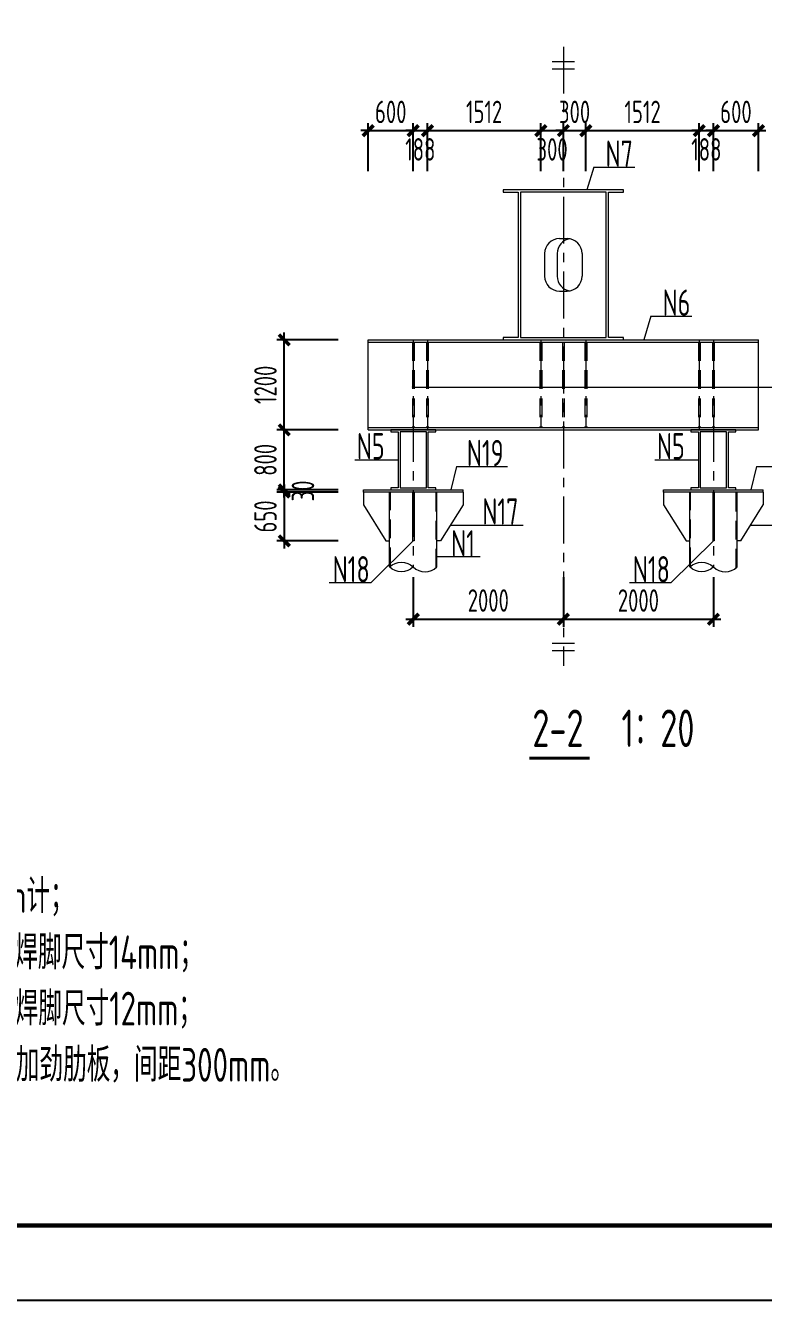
# Model space of a CAD drawing. Extents: x -2876908 to 633791, y -1383861 to 872234.
# Drawn here: x -12047 to 37127, y -1081910 to -996900 of the extents above; entities that cross this region are included whole.
import ezdxf
from ezdxf.enums import TextEntityAlignment as Align

# ---------------------------------------------------------------- set-up
doc = ezdxf.new("R2010")
doc.units = 0
doc.header["$LTSCALE"] = 5
doc.header["$MEASUREMENT"] = 0
doc.linetypes.add('CENTER', pattern=[2, 1.25, -0.25, 0.25, -0.25])
doc.linetypes.add('DASHED', pattern=[0.75, 0.5, -0.25])
doc.layers.get('0').update_dxf_attribs({"linetype": 'CONTINUOUS', "lineweight": 25})
doc.layers.get('DEFPOINTS').update_dxf_attribs({"color": 35, "linetype": 'CONTINUOUS', "lineweight": 13})
for name, color, linetype, lineweight in [('1粗实线', 1, 'CONTINUOUS', 30), ('3中心线', 6, 'CENTER', 18), ('4虚线', 2, 'DASHED', 18), ('5标注', 3, 'CONTINUOUS', 15), ('6文本', 7, 'CONTINUOUS', 15), ('8轮廓线', 4, 'CONTINUOUS', 15), ('DIM', 3, 'CONTINUOUS', 0), ('HFZT', 5, 'CONTINUOUS', 15), ('REIND', 1, 'CONTINUOUS', 0), ('THIN', 7, 'CONTINUOUS', 0)]:
    doc.layers.add(name, color=color, linetype=linetype, lineweight=lineweight)
doc.layers.add('M_Dim', color=3, linetype='CONTINUOUS')
doc.styles.add('TSSD_Dimension', font='tssdeng.shx', dxfattribs={"width": 0.7, "bigfont": 'hztxt.shx'})
doc.styles.add('TSSD_NORM', font='tssdeng.shx', dxfattribs={"width": 0.7, "bigfont": 'hztxt.shx'})
doc.dimstyles.new('TSSD_100_100', dxfattribs={"dimtxt": 300, "dimasz": 100, "dimexe": 100, "dimexo": 250, "dimgap": 100, "dimtad": 1, "dimdec": 0, "dimzin": 0, "dimdsep": 46, "dimtxsty": 'TSSD_Dimension', "dimblk": 'ARCHTICK', "dimblk1": 'ARCHTICK', "dimblk2": 'ARCHTICK', "dimcen": 0, "dimdle": 100, "dimclrt": 7, "dimadec": 0, "dimazin": 0, "dimtfac": 1, "dimtdec": 0, "dimtix": 1, "dimtmove": 2, "dimatfit": 3, "dimfxl": 1, "dimtolj": 1, "dimtzin": 0, "dimarcsym": 0})

# ---------------------------------------------------------------- blocks, each defined once
blk = doc.blocks.new('施工设计图框')
at = {"color": 7, "linetype": 'Continuous'}
blk.add_lwpolyline([(-395.5, -13.5), (-395.5, 283.5), (24.5, 283.5), (24.5, -13.5), (-395.5, -13.5)], dxfattribs=at)
at = {"layer": '1粗实线', "color": 7, "linetype": 'Continuous', "const_width": 0.6}
blk.add_lwpolyline([(-370.5, -3.5), (-370.5, 273.5), (14.5, 273.5), (14.5, -3.5), (-370.5, -3.5)], dxfattribs=at)
at = {"layer": 'HFZT', "color": 2, "style": 'TSSD_NORM', "width": 0.7}
for tag, height, p in [('比例尺', 2.5, (7.25, 17.5)), ('图号', 2.5, (-20.49, 3.5)), ('日期', 2.5, (7.25, 3.5)), ('图名', 4, (-76.24, 0.75))]:
    blk.add_attdef(tag, text='', height=height, dxfattribs=at).set_placement(p, align=Align.MIDDLE)
blk = doc.blocks.new('_ArchTick')
at = {"color": 0, "linetype": 'ByBlock', "const_width": 0.5}
blk.add_lwpolyline([(-0.71, -0.71), (0.71, 0.71)], dxfattribs=at)
blk = doc.blocks.new('*D1358')
at = {"layer": 'DEFPOINTS', "color": 0, "transparency": 16777216}
for p in [(5190, -1028010), (10041, -1027860), (10041, -1028010)]:
    blk.add_point(p, dxfattribs=at)
at = {"layer": 'DIM', "color": 0, "lineweight": -2, "transparency": 16777216}
for p, q in [((5190, -1027860), (5190, -1027360)), ((8791, -1027860), (4690, -1027860)), ((8791, -1028010), (4690, -1028010)), ((5190, -1027860), (5190, -1028010)), ((5190, -1028010), (5190, -1028510))]:
    blk.add_line(p, q, dxfattribs=at)
at = {"layer": 'DIM', "color": 0, "lineweight": -2, "transparency": 16777216, "xscale": 500, "yscale": 500, "zscale": 500}
for p, rotation in [((5190, -1027860), 270), ((5190, -1028010), 90)]:
    blk.add_blockref('_ArchTick', p, dxfattribs=dict(at, rotation=rotation))
at = {"layer": 'DIM', "color": 7, "transparency": 16777216, "insert": (6440, -1027935), "char_height": 1500, "attachment_point": 5, "rotation": 90, "style": 'TSSD_Dimension'}
blk.add_mtext('\\A1;30', dxfattribs=at)
blk = doc.blocks.new('*D1359')
at = {"layer": 'DEFPOINTS', "color": 0, "transparency": 16777216}
for p in [(10041, -1028010), (5190, -1031260), (10041, -1031260)]:
    blk.add_point(p, dxfattribs=at)
at = {"layer": 'DIM', "color": 0, "lineweight": -2, "transparency": 16777216}
for p, q in [((5190, -1027510), (5190, -1031760)), ((8791, -1028010), (4690, -1028010)), ((8791, -1031260), (4690, -1031260))]:
    blk.add_line(p, q, dxfattribs=at)
at = {"layer": 'DIM', "color": 0, "lineweight": -2, "transparency": 16777216, "xscale": 500, "yscale": 500, "zscale": 500}
for p, rotation in [((5190, -1028010), 90), ((5190, -1031260), 270)]:
    blk.add_blockref('_ArchTick', p, dxfattribs=dict(at, rotation=rotation))
at = {"layer": 'DIM', "color": 7, "transparency": 16777216, "insert": (3940, -1029635), "char_height": 1500, "attachment_point": 5, "rotation": 90, "style": 'TSSD_Dimension'}
blk.add_mtext('\\A1;650', dxfattribs=at)
blk = doc.blocks.new('*D1360')
at = {"layer": 'DEFPOINTS', "color": 0, "transparency": 16777216}
for p in [(5190, -1023860), (10041, -1023860), (10041, -1027860)]:
    blk.add_point(p, dxfattribs=at)
at = {"layer": 'DIM', "color": 0, "lineweight": -2, "transparency": 16777216}
for p, q in [((5190, -1028360), (5190, -1023360)), ((8791, -1023860), (4690, -1023860)), ((8791, -1027860), (4690, -1027860))]:
    blk.add_line(p, q, dxfattribs=at)
at = {"layer": 'DIM', "color": 0, "lineweight": -2, "transparency": 16777216, "xscale": 500, "yscale": 500, "zscale": 500}
for p, rotation in [((5190, -1023860), 90), ((5190, -1027860), 270)]:
    blk.add_blockref('_ArchTick', p, dxfattribs=dict(at, rotation=rotation))
at = {"layer": 'DIM', "color": 7, "transparency": 16777216, "insert": (3940, -1025860), "char_height": 1500, "attachment_point": 5, "rotation": 90, "style": 'TSSD_Dimension'}
blk.add_mtext('\\A1;800', dxfattribs=at)
blk = doc.blocks.new('*D1361')
at = {"layer": 'DEFPOINTS', "color": 0, "transparency": 16777216}
for p in [(5190, -1017860), (10041, -1017860), (10041, -1023860)]:
    blk.add_point(p, dxfattribs=at)
at = {"layer": 'DIM', "color": 0, "lineweight": -2, "transparency": 16777216}
for p, q in [((5190, -1024360), (5190, -1017360)), ((8791, -1017860), (4690, -1017860)), ((8791, -1023860), (4690, -1023860))]:
    blk.add_line(p, q, dxfattribs=at)
at = {"layer": 'DIM', "color": 0, "lineweight": -2, "transparency": 16777216, "xscale": 500, "yscale": 500, "zscale": 500}
for p, rotation in [((5190, -1017860), 90), ((5190, -1023860), 270)]:
    blk.add_blockref('_ArchTick', p, dxfattribs=dict(at, rotation=rotation))
at = {"layer": 'DIM', "color": 7, "transparency": 16777216, "insert": (3940, -1020860), "char_height": 1500, "attachment_point": 5, "rotation": 90, "style": 'TSSD_Dimension'}
blk.add_mtext('\\A1;1200', dxfattribs=at)
blk = doc.blocks.new('*D1362')
at = {"layer": 'DEFPOINTS', "color": 0, "transparency": 16777216}
for p in [(13791, -1032439), (23791, -1032439), (23791, -1036488)]:
    blk.add_point(p, dxfattribs=at)
at = {"layer": 'DIM', "color": 0, "lineweight": -2, "transparency": 16777216}
for p, q in [((13791, -1033689), (13791, -1036988)), ((23791, -1033689), (23791, -1036988)), ((13291, -1036488), (24291, -1036488))]:
    blk.add_line(p, q, dxfattribs=at)
at = {"layer": 'DIM', "color": 0, "lineweight": -2, "transparency": 16777216, "xscale": 500, "yscale": 500, "zscale": 500, "rotation": 180}
blk.add_blockref('_ArchTick', (13791, -1036488), dxfattribs=at)
at = {"layer": 'DIM', "color": 0, "lineweight": -2, "transparency": 16777216, "xscale": 500, "yscale": 500, "zscale": 500}
blk.add_blockref('_ArchTick', (23791, -1036488), dxfattribs=at)
at = {"layer": 'DIM', "color": 7, "transparency": 16777216, "insert": (18791, -1035238), "char_height": 1500, "attachment_point": 5, "style": 'TSSD_Dimension'}
blk.add_mtext('\\A1;2000', dxfattribs=at)
blk = doc.blocks.new('*D1363')
at = {"layer": 'DEFPOINTS', "color": 0, "transparency": 16777216}
for p in [(23791, -1032439), (33791, -1032439), (33791, -1036488)]:
    blk.add_point(p, dxfattribs=at)
at = {"layer": 'DIM', "color": 0, "lineweight": -2, "transparency": 16777216}
for p, q in [((23791, -1033689), (23791, -1036988)), ((33791, -1033689), (33791, -1036988)), ((23291, -1036488), (34291, -1036488))]:
    blk.add_line(p, q, dxfattribs=at)
at = {"layer": 'DIM', "color": 0, "lineweight": -2, "transparency": 16777216, "xscale": 500, "yscale": 500, "zscale": 500, "rotation": 180}
blk.add_blockref('_ArchTick', (23791, -1036488), dxfattribs=at)
at = {"layer": 'DIM', "color": 0, "lineweight": -2, "transparency": 16777216, "xscale": 500, "yscale": 500, "zscale": 500}
blk.add_blockref('_ArchTick', (33791, -1036488), dxfattribs=at)
at = {"layer": 'DIM', "color": 7, "transparency": 16777216, "insert": (28791, -1035238), "char_height": 1500, "attachment_point": 5, "style": 'TSSD_Dimension'}
blk.add_mtext('\\A1;2000', dxfattribs=at)
blk = doc.blocks.new('*D1354')
at = {"layer": 'DEFPOINTS', "color": 0, "transparency": 16777216}
for p in [(13791, -1003911), (10791, -1007860), (13791, -1007860)]:
    blk.add_point(p, dxfattribs=at)
at = {"layer": 'DIM', "color": 0, "lineweight": -2, "transparency": 16777216}
for p, q in [((10791, -1003911), (10291, -1003911)), ((10791, -1006610), (10791, -1003411)), ((10791, -1003911), (13791, -1003911)), ((13791, -1006610), (13791, -1003411)), ((13791, -1003911), (14291, -1003911))]:
    blk.add_line(p, q, dxfattribs=at)
at = {"layer": 'DIM', "color": 0, "lineweight": -2, "transparency": 16777216, "xscale": 500, "yscale": 500, "zscale": 500}
blk.add_blockref('_ArchTick', (10791, -1003911), dxfattribs=at)
at = {"layer": 'DIM', "color": 0, "lineweight": -2, "transparency": 16777216, "xscale": 500, "yscale": 500, "zscale": 500, "rotation": 180}
blk.add_blockref('_ArchTick', (13791, -1003911), dxfattribs=at)
at = {"layer": 'DIM', "color": 7, "transparency": 16777216, "insert": (12291, -1002661), "char_height": 1500, "attachment_point": 5, "style": 'TSSD_Dimension'}
blk.add_mtext('\\A1;600', dxfattribs=at)
blk = doc.blocks.new('*D1355')
at = {"layer": 'DEFPOINTS', "color": 0, "transparency": 16777216}
for p in [(22291, -1003911), (14731, -1007860), (22291, -1007860)]:
    blk.add_point(p, dxfattribs=at)
at = {"layer": 'DIM', "color": 0, "lineweight": -2, "transparency": 16777216}
for p, q in [((14231, -1003911), (22791, -1003911)), ((14731, -1006610), (14731, -1003411)), ((22291, -1006610), (22291, -1003411))]:
    blk.add_line(p, q, dxfattribs=at)
at = {"layer": 'DIM', "color": 0, "lineweight": -2, "transparency": 16777216, "xscale": 500, "yscale": 500, "zscale": 500, "rotation": 180}
blk.add_blockref('_ArchTick', (14731, -1003911), dxfattribs=at)
at = {"layer": 'DIM', "color": 0, "lineweight": -2, "transparency": 16777216, "xscale": 500, "yscale": 500, "zscale": 500}
blk.add_blockref('_ArchTick', (22291, -1003911), dxfattribs=at)
at = {"layer": 'DIM', "color": 7, "transparency": 16777216, "insert": (18511, -1002661), "char_height": 1500, "attachment_point": 5, "style": 'TSSD_Dimension'}
blk.add_mtext('\\A1;1512', dxfattribs=at)
blk = doc.blocks.new('*D1356')
at = {"layer": 'DEFPOINTS', "color": 0, "transparency": 16777216}
for p in [(32851, -1003911), (25291, -1007860), (32851, -1007860)]:
    blk.add_point(p, dxfattribs=at)
at = {"layer": 'DIM', "color": 0, "lineweight": -2, "transparency": 16777216}
for p, q in [((24791, -1003911), (33351, -1003911)), ((25291, -1006610), (25291, -1003411)), ((32851, -1006610), (32851, -1003411))]:
    blk.add_line(p, q, dxfattribs=at)
at = {"layer": 'DIM', "color": 0, "lineweight": -2, "transparency": 16777216, "xscale": 500, "yscale": 500, "zscale": 500, "rotation": 180}
blk.add_blockref('_ArchTick', (25291, -1003911), dxfattribs=at)
at = {"layer": 'DIM', "color": 0, "lineweight": -2, "transparency": 16777216, "xscale": 500, "yscale": 500, "zscale": 500}
blk.add_blockref('_ArchTick', (32851, -1003911), dxfattribs=at)
at = {"layer": 'DIM', "color": 7, "transparency": 16777216, "insert": (29071, -1002661), "char_height": 1500, "attachment_point": 5, "style": 'TSSD_Dimension'}
blk.add_mtext('\\A1;1512', dxfattribs=at)
blk = doc.blocks.new('*D1357')
at = {"layer": 'DEFPOINTS', "color": 0, "transparency": 16777216}
for p in [(36791, -1003911), (33791, -1007860), (36791, -1007860)]:
    blk.add_point(p, dxfattribs=at)
at = {"layer": 'DIM', "color": 0, "lineweight": -2, "transparency": 16777216}
for p, q in [((33791, -1003911), (33291, -1003911)), ((33791, -1006610), (33791, -1003411)), ((33791, -1003911), (36791, -1003911)), ((36791, -1006610), (36791, -1003411)), ((36791, -1003911), (37291, -1003911))]:
    blk.add_line(p, q, dxfattribs=at)
at = {"layer": 'DIM', "color": 0, "lineweight": -2, "transparency": 16777216, "xscale": 500, "yscale": 500, "zscale": 500}
blk.add_blockref('_ArchTick', (33791, -1003911), dxfattribs=at)
at = {"layer": 'DIM', "color": 0, "lineweight": -2, "transparency": 16777216, "xscale": 500, "yscale": 500, "zscale": 500, "rotation": 180}
blk.add_blockref('_ArchTick', (36791, -1003911), dxfattribs=at)
at = {"layer": 'DIM', "color": 7, "transparency": 16777216, "insert": (35291, -1002661), "char_height": 1500, "attachment_point": 5, "style": 'TSSD_Dimension'}
blk.add_mtext('\\A1;600', dxfattribs=at)
blk = doc.blocks.new('*D1364')
at = {"layer": 'DEFPOINTS', "color": 0, "transparency": 16777216}
for p in [(23791, -1003911), (22291, -1007860), (23791, -1007860)]:
    blk.add_point(p, dxfattribs=at)
at = {"layer": 'DIM', "color": 0, "lineweight": -2, "transparency": 16777216}
for p, q in [((21791, -1003911), (24291, -1003911)), ((22291, -1006610), (22291, -1003411)), ((23791, -1006610), (23791, -1003411))]:
    blk.add_line(p, q, dxfattribs=at)
at = {"layer": 'DIM', "color": 0, "lineweight": -2, "transparency": 16777216, "xscale": 500, "yscale": 500, "zscale": 500, "rotation": 180}
blk.add_blockref('_ArchTick', (22291, -1003911), dxfattribs=at)
at = {"layer": 'DIM', "color": 0, "lineweight": -2, "transparency": 16777216, "xscale": 500, "yscale": 500, "zscale": 500}
blk.add_blockref('_ArchTick', (23791, -1003911), dxfattribs=at)
at = {"layer": 'DIM', "color": 7, "transparency": 16777216, "insert": (23041, -1005161), "char_height": 1500, "attachment_point": 5, "style": 'TSSD_Dimension'}
blk.add_mtext('\\A1;300', dxfattribs=at)
blk = doc.blocks.new('*D1365')
at = {"layer": 'DEFPOINTS', "color": 0, "transparency": 16777216}
for p in [(25291, -1003911), (23791, -1007860), (25291, -1007860)]:
    blk.add_point(p, dxfattribs=at)
at = {"layer": 'DIM', "color": 0, "lineweight": -2, "transparency": 16777216}
for p, q in [((23791, -1003911), (23291, -1003911)), ((23791, -1006610), (23791, -1003411)), ((23791, -1003911), (25291, -1003911)), ((25291, -1006610), (25291, -1003411)), ((25291, -1003911), (25791, -1003911))]:
    blk.add_line(p, q, dxfattribs=at)
at = {"layer": 'DIM', "color": 0, "lineweight": -2, "transparency": 16777216, "xscale": 500, "yscale": 500, "zscale": 500}
blk.add_blockref('_ArchTick', (23791, -1003911), dxfattribs=at)
at = {"layer": 'DIM', "color": 0, "lineweight": -2, "transparency": 16777216, "xscale": 500, "yscale": 500, "zscale": 500, "rotation": 180}
blk.add_blockref('_ArchTick', (25291, -1003911), dxfattribs=at)
at = {"layer": 'DIM', "color": 7, "transparency": 16777216, "insert": (24541, -1002661), "char_height": 1500, "attachment_point": 5, "style": 'TSSD_Dimension'}
blk.add_mtext('\\A1;300', dxfattribs=at)
blk = doc.blocks.new('*D1929')
at = {"layer": 'DEFPOINTS', "color": 0, "transparency": 16777216}
for p in [(14731, -1003911), (13791, -1007860), (14731, -1007860)]:
    blk.add_point(p, dxfattribs=at)
at = {"layer": 'DIM', "color": 0, "lineweight": -2, "transparency": 16777216}
for p, q in [((13791, -1003911), (13291, -1003911)), ((13791, -1006610), (13791, -1003411)), ((13791, -1003911), (14731, -1003911)), ((14731, -1006610), (14731, -1003411)), ((14731, -1003911), (15231, -1003911))]:
    blk.add_line(p, q, dxfattribs=at)
at = {"layer": 'DIM', "color": 0, "lineweight": -2, "transparency": 16777216, "xscale": 500, "yscale": 500, "zscale": 500}
blk.add_blockref('_ArchTick', (13791, -1003911), dxfattribs=at)
at = {"layer": 'DIM', "color": 0, "lineweight": -2, "transparency": 16777216, "xscale": 500, "yscale": 500, "zscale": 500, "rotation": 180}
blk.add_blockref('_ArchTick', (14731, -1003911), dxfattribs=at)
at = {"layer": 'DIM', "color": 7, "transparency": 16777216, "insert": (14261, -1005161), "char_height": 1500, "attachment_point": 5, "style": 'TSSD_Dimension'}
blk.add_mtext('\\A1;188', dxfattribs=at)
blk = doc.blocks.new('*D1930')
at = {"layer": 'DEFPOINTS', "color": 0, "transparency": 16777216}
for p in [(33791, -1003911), (32851, -1007860), (33791, -1007860)]:
    blk.add_point(p, dxfattribs=at)
at = {"layer": 'DIM', "color": 0, "lineweight": -2, "transparency": 16777216}
for p, q in [((32851, -1003911), (32351, -1003911)), ((32851, -1006610), (32851, -1003411)), ((32851, -1003911), (33791, -1003911)), ((33791, -1006610), (33791, -1003411)), ((33791, -1003911), (34291, -1003911))]:
    blk.add_line(p, q, dxfattribs=at)
at = {"layer": 'DIM', "color": 0, "lineweight": -2, "transparency": 16777216, "xscale": 500, "yscale": 500, "zscale": 500}
blk.add_blockref('_ArchTick', (32851, -1003911), dxfattribs=at)
at = {"layer": 'DIM', "color": 0, "lineweight": -2, "transparency": 16777216, "xscale": 500, "yscale": 500, "zscale": 500, "rotation": 180}
blk.add_blockref('_ArchTick', (33791, -1003911), dxfattribs=at)
at = {"layer": 'DIM', "color": 7, "transparency": 16777216, "insert": (33321, -1005161), "char_height": 1500, "attachment_point": 5, "style": 'TSSD_Dimension'}
blk.add_mtext('\\A1;188', dxfattribs=at)

msp = doc.modelspace()

# ---------------------------------------------------------------- linework, layer by layer
at = {"layer": '3中心线', "ltscale": 500}
for p, q in [((23791.081, -998312.586), (23791.081, -1039601.801)), ((13791.081, -1017859.547), (13791.081, -1033001.865)), ((14731.081, -1017859.547), (14731.081, -1023859.547)), ((22291.081, -1017859.547), (22291.081, -1023709.547)), ((25291.081, -1017859.547), (25291.081, -1023709.547)), ((32851.081, -1017859.547), (32851.081, -1023859.547)), ((33791.081, -1017859.547), (33791.081, -1033001.865))]:
    msp.add_line(p, q, dxfattribs=at)
at = {"layer": '4虚线', "ltscale": 500}
for p, q in [((13731.081, -1018009.547), (13731.081, -1023709.547)), ((13851.081, -1018009.547), (13851.081, -1023709.547)), ((14671.081, -1018009.547), (14671.081, -1023709.547)), ((14791.081, -1018009.547), (14791.081, -1023709.547)), ((22231.081, -1018009.547), (22231.081, -1023709.547)), ((22351.081, -1018009.547), (22351.081, -1023709.547)), ((23731.081, -1018009.547), (23731.081, -1023709.547)), ((23851.081, -1018009.547), (23851.081, -1023709.547)), ((25231.081, -1018009.547), (25231.081, -1023709.547)), ((25351.081, -1018009.547), (25351.081, -1023709.547)), ((32791.081, -1018009.547), (32791.081, -1023709.547)), ((32911.081, -1018009.547), (32911.081, -1023709.547)), ((33731.081, -1018009.547), (33731.081, -1023709.547)), ((33851.081, -1018009.547), (33851.081, -1023709.547)), ((12266.081, -1032956.976), (12266.081, -1028009.547)), ((15316.081, -1033046.754), (15316.081, -1028009.547)), ((32266.081, -1032956.976), (32266.081, -1028009.547)), ((35316.081, -1033046.754), (35316.081, -1028009.547))]:
    msp.add_line(p, q, dxfattribs=at)
at = {"layer": '5标注'}
for p, q in [((25824.109, -1006354.57), (25350.133, -1007859.547)), ((25824.109, -1006354.57), (28558.215, -1006354.57)), ((29628.839, -1016286.581), (29154.863, -1017859.547)), ((29628.839, -1016286.581), (32362.945, -1016286.581)), ((13791.081, -1021006), (40912.528, -1021006)), ((9892.133, -1025859.547), (12791.081, -1025859.547)), ((29892.133, -1025859.547), (32791.081, -1025859.547)), ((16671.773, -1026312.547), (16284.275, -1027859.547)), ((16671.773, -1026312.547), (20059.115, -1026312.547)), ((36671.773, -1026312.547), (36284.275, -1027859.547)), ((36671.773, -1026312.547), (40059.115, -1026312.547)), ((16270.082, -1030213.145), (21123.051, -1030213.145)), ((36270.082, -1030213.145), (41123.051, -1030213.145)), ((10957.32, -1034063.852), (13791.081, -1031259.547)), ((30957.32, -1034063.852), (33791.081, -1031259.547)), ((18250.825, -1032334.783), (15366.081, -1032334.783)), ((10957.32, -1034063.852), (8191.387, -1034063.852)), ((30957.32, -1034063.852), (28191.387, -1034063.852))]:
    msp.add_line(p, q, dxfattribs=at)
at = {"layer": '8轮廓线'}
for p, q in [((23541.081, -1011109.547), (24041.081, -1011109.547)), ((22541.081, -1012109.547), (22541.081, -1013609.547)), ((23379.633, -1012109.547), (23379.633, -1013609.547)), ((25041.081, -1012109.547), (25041.081, -1013609.547)), ((23541.081, -1014609.547), (24041.081, -1014609.547)), ((10791.081, -1023859.547), (10791.081, -1017859.547)), ((10791.081, -1017859.547), (36791.081, -1017859.547)), ((10791.081, -1018009.547), (36791.081, -1018009.547)), ((36791.081, -1023859.547), (36791.081, -1017859.547)), ((10791.081, -1023709.547), (36791.081, -1023709.547)), ((10791.081, -1023859.547), (36791.081, -1023859.547)), ((10466.081, -1028009.547), (10466.081, -1027859.547)), ((10466.081, -1027859.547), (17116.081, -1027859.547)), ((17116.081, -1028009.547), (10466.081, -1028009.547)), ((10466.081, -1028009.547), (10466.081, -1028859.547)), ((12216.081, -1033001.865), (12216.081, -1028009.547)), ((13741.081, -1028009.547), (13741.081, -1031259.547)), ((13841.081, -1028009.547), (13841.081, -1031259.547)), ((15366.081, -1033001.865), (15366.081, -1028009.547)), ((17116.081, -1028009.547), (17116.081, -1027859.547)), ((17116.081, -1028009.547), (17116.081, -1028859.547)), ((17116.081, -1028009.547), (17116.081, -1028859.547)), ((30466.081, -1028009.547), (30466.081, -1027859.547)), ((30466.081, -1027859.547), (37116.081, -1027859.547)), ((37116.081, -1028009.547), (30466.081, -1028009.547)), ((30466.081, -1028009.547), (30466.081, -1028859.547)), ((32216.081, -1033001.865), (32216.081, -1028009.547)), ((33741.081, -1028009.547), (33741.081, -1031259.547)), ((33841.081, -1028009.547), (33841.081, -1031259.547)), ((35366.081, -1033001.865), (35366.081, -1028009.547)), ((37116.081, -1028009.547), (37116.081, -1027859.547)), ((37116.081, -1028009.547), (37116.081, -1028859.547)), ((37116.081, -1028009.547), (37116.081, -1028859.547)), ((10466.081, -1028859.547), (11966.081, -1031259.547)), ((17116.081, -1028859.547), (15616.081, -1031259.547)), ((30466.081, -1028859.547), (31966.081, -1031259.547)), ((35616.081, -1031259.547), (37116.081, -1028859.547)), ((11966.081, -1031259.547), (12216.081, -1031259.547)), ((13841.081, -1031259.547), (13741.081, -1031259.547)), ((15616.081, -1031259.547), (15366.081, -1031259.547)), ((31966.081, -1031259.547), (32216.081, -1031259.547)), ((33841.081, -1031259.547), (33741.081, -1031259.547)), ((35616.081, -1031259.547), (35366.081, -1031259.547))]:
    msp.add_line(p, q, dxfattribs=at)
for points in [[(19791.081, -1017859.547), (27791.081, -1017859.547), (27791.081, -1017709.547), (26791.081, -1017709.547), (26791.081, -1008009.547), (27791.081, -1008009.547), (27791.081, -1007859.547), (19791.081, -1007859.547), (19791.081, -1008009.547), (20791.081, -1008009.547), (20791.081, -1017709.547), (19791.081, -1017709.547)], [(20941.081, -1017709.547), (26641.081, -1017709.547), (26641.081, -1008009.547), (20941.081, -1008009.547)], [(12291.081, -1027859.547), (15291.081, -1027859.547), (15291.081, -1027719.547), (14791.081, -1027719.547), (14791.081, -1023999.547), (15291.081, -1023999.547), (15291.081, -1023859.547), (12291.081, -1023859.547), (12291.081, -1023999.547), (12791.081, -1023999.547), (12791.081, -1027719.547), (12291.081, -1027719.547)], [(12911.081, -1027719.547), (14671.081, -1027719.547), (14671.081, -1023999.547), (12911.081, -1023999.547)], [(32291.081, -1027859.547), (35291.081, -1027859.547), (35291.081, -1027719.547), (34791.081, -1027719.547), (34791.081, -1023999.547), (35291.081, -1023999.547), (35291.081, -1023859.547), (32291.081, -1023859.547), (32291.081, -1023999.547), (32791.081, -1023999.547), (32791.081, -1027719.547), (32291.081, -1027719.547)], [(32911.081, -1027719.547), (34671.081, -1027719.547), (34671.081, -1023999.547), (32911.081, -1023999.547)]]:
    msp.add_lwpolyline(points, close=True, dxfattribs=at)
for centre, start, end in [((23541.081, -1012109.547), 90, 180), ((24379.633, -1012109.547), 99.74573428, 180), ((24041.081, -1012109.547), 0, 90), ((23541.081, -1013609.547), 180, 270), ((24379.633, -1013609.547), 180, 260.25426572), ((24041.081, -1013609.547), 270, 0)]:
    msp.add_arc(centre, 1000, start, end, dxfattribs=at)
at = {"layer": 'M_Dim'}
msp.add_lwpolyline([(21518.018, -1045760.053, 200, 200, 0), (25539.917, -1045760.053, 200, 200, 0)], format="xyseb", dxfattribs=at)
at = {"layer": 'REIND', "const_width": 100}
for points in [[(13741.081, -1021006, 1), (13841.081, -1021006, 1)], [(14681.081, -1021006, 1), (14781.081, -1021006, 1)], [(22241.081, -1021006, 1), (22341.081, -1021006, 1)], [(23741.081, -1021006, 1), (23841.081, -1021006, 1)], [(25241.081, -1021006, 1), (25341.081, -1021006, 1)], [(32801.081, -1021006, 1), (32901.081, -1021006, 1)], [(33741.081, -1021006, 1), (33841.081, -1021006, 1)]]:
    msp.add_lwpolyline(points, format="xyb", close=True, dxfattribs=at)
at = {"layer": 'THIN'}
for p, q in [((24541.081, -999312.586), (23041.081, -999312.586)), ((24541.081, -999812.586), (23041.081, -999812.586)), ((24541.081, -1038101.801), (23041.081, -1038101.801)), ((24541.081, -1038601.801), (23041.081, -1038601.801))]:
    msp.add_line(p, q, dxfattribs=at)
for points in [[(13791.081, -1033001.865, -0.4), (12216.081, -1033001.865, -0.4), (13791.081, -1033001.865, 0.4), (15366.081, -1033001.865, 0.4)], [(33791.081, -1033001.865, -0.4), (32216.081, -1033001.865, -0.4), (33791.081, -1033001.865, 0.4), (35366.081, -1033001.865, 0.4)]]:
    msp.add_lwpolyline(points, format="xyb", dxfattribs=at)

# ---------------------------------------------------------------- block references
at = {"xscale": 500, "yscale": 500, "zscale": 500}
msp.add_blockref('施工设计图框', (121218.121, -1075159.694), dxfattribs=at)

# ---------------------------------------------------------------- texts
at = {"layer": '5标注', "color": 7, "char_height": 1750, "style": 'TSSD_NORM'}
for s, insert, attachment_point in [('N7', (26601.709, -1006322.07), 7), ('N6', (30406.438, -1016254.081), 7), ('N5', (10028.709, -1025827.047), 7), ('N5', (30028.709, -1025827.047), 7), ('N19', (17360.014, -1026280.047), 7), ('N17', (18392.14, -1030180.645), 7), ('N1', (17901.606, -1032302.283), 9), ('N18', (10890.488, -1034031.352), 9), ('N18', (30890.488, -1034031.352), 9)]:
    msp.add_mtext(s, dxfattribs=dict(at, insert=insert, attachment_point=attachment_point))
at = {"layer": '6文本', "style": 'TSSD_NORM', "width": 0.7}
for s, p in [('2-2', (23432.097, -1043756.848)), ('1：20', (30095.788, -1043756.848))]:
    msp.add_text(s, height=2500, dxfattribs=at).set_placement(p, align=Align.MIDDLE)
at = {"layer": '6文本', "insert": (-39022.563, -1050070.614), "char_height": 2250, "width": 195290.43481, "attachment_point": 1, "style": 'TSSD_NORM'}
msp.add_mtext('说明：\\P1、除标高以m计外，图中尺寸均以mm计；\\P2、柱顶、分配梁接触位置均为满焊，焊脚尺寸14mm；\\P3、加劲肋与构件连接位置均为满焊，焊脚尺寸12mm；\\P{\\C1;4、顶部分配梁起顶设计位置增设两道加劲肋板，间距300mm。}', dxfattribs=at)

# ---------------------------------------------------------------- dimensions: what is measured, and where the dimension line sits
at = {"layer": 'DIM'}
for base, p1, p2, picture, middle in [((13791.081, -1003911.028), (10791.081, -1007859.547), (13791.081, -1007859.547), '*D1354', (12291.081, -1002661.028)), ((22291.081, -1003911.028), (14731.081, -1007859.547), (22291.081, -1007859.547), '*D1355', (18511.081, -1002661.028)), ((25291.081, -1003911.028), (23791.081, -1007859.547), (25291.081, -1007859.547), '*D1365', (24541.081, -1002661.028)), ((32851.081, -1003911.028), (25291.081, -1007859.547), (32851.081, -1007859.547), '*D1356', (29071.081, -1002661.028)), ((36791.081, -1003911.028), (33791.081, -1007859.547), (36791.081, -1007859.547), '*D1357', (35291.081, -1002661.028)), ((23791.081, -1036488.082), (13791.081, -1032438.523), (23791.081, -1032438.523), '*D1362', (18791.081, -1035238.082)), ((33791.081, -1036488.082), (23791.081, -1032438.523), (33791.081, -1032438.523), '*D1363', (28791.081, -1035238.082))]:
    dim = msp.add_linear_dim(base=base, p1=p1, p2=p2, dimstyle='TSSD_100_100', override={"dimtxt": 1500, "dimasz": 500, "dimexe": 500, "dimexo": 1250, "dimgap": 500, "dimlfac": 0.2, "dimdle": 500}, dxfattribs=at)
    dim.commit()
    dim.dimension.update_dxf_attribs({"geometry": picture, "text_midpoint": middle})
for base, p1, p2, picture, middle in [((14731.081, -1003911.028), (13791.081, -1007859.547), (14731.081, -1007859.547), '*D1929', (14261.081, -1005161.028)), ((23791.081, -1003911.028), (22291.081, -1007859.547), (23791.081, -1007859.547), '*D1364', (23041.081, -1005161.028)), ((33791.081, -1003911.028), (32851.081, -1007859.547), (33791.081, -1007859.547), '*D1930', (33321.081, -1005161.028))]:
    dim = msp.add_linear_dim(base=base, p1=p1, p2=p2, dimstyle='TSSD_100_100', override={"dimtxt": 1500, "dimasz": 500, "dimexe": 500, "dimexo": 1250, "dimgap": 500, "dimlfac": 0.2, "dimdle": 500}, dxfattribs=at)
    dim.commit()
    dim.dimension.update_dxf_attribs({"geometry": picture, "text_midpoint": middle, "dimtype": 160})
for base, p1, p2, picture, middle in [((5190, -1017859.547), (10041.081, -1023859.547), (10041.081, -1017859.547), '*D1361', (3940, -1020859.547)), ((5190, -1023859.547), (10041.081, -1027859.547), (10041.081, -1023859.547), '*D1360', (3940, -1025859.547)), ((5190, -1031259.547), (10041.081, -1028009.547), (10041.081, -1031259.547), '*D1359', (3940, -1029634.547))]:
    dim = msp.add_linear_dim(base=base, p1=p1, p2=p2, angle=90, dimstyle='TSSD_100_100', override={"dimtxt": 1500, "dimasz": 500, "dimexe": 500, "dimexo": 1250, "dimgap": 500, "dimlfac": 0.2, "dimdle": 500}, dxfattribs=at)
    dim.commit()
    dim.dimension.update_dxf_attribs({"geometry": picture, "text_midpoint": middle})
dim = msp.add_linear_dim(base=(5190, -1028009.547), p1=(10041.081, -1027859.547), p2=(10041.081, -1028009.547), angle=90, dimstyle='TSSD_100_100', override={"dimtxt": 1500, "dimasz": 500, "dimexe": 500, "dimexo": 1250, "dimgap": 500, "dimlfac": 0.2, "dimdle": 500}, dxfattribs=at)
dim.commit()
dim.dimension.update_dxf_attribs({"geometry": '*D1358', "text_midpoint": (6440, -1027934.547), "dimtype": 160})

doc.saveas('drawing.dxf')
